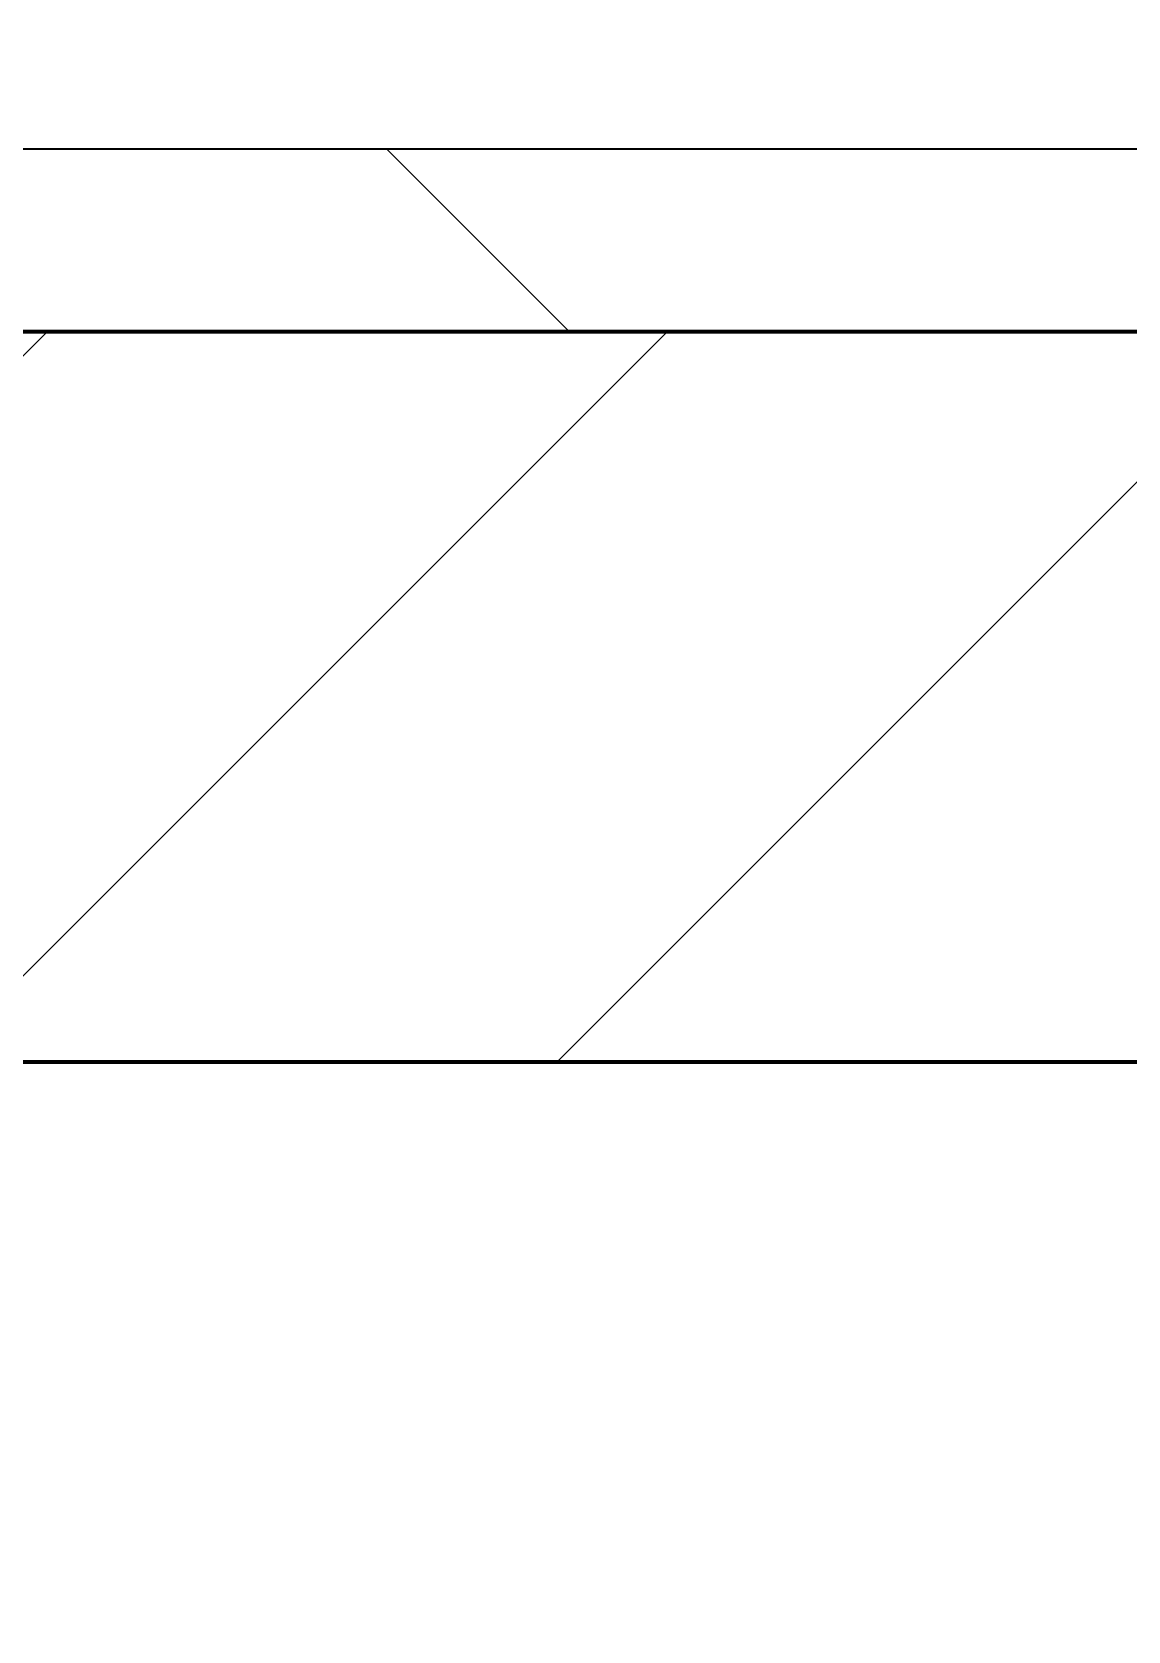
# Model space of a CAD drawing. Header units: millimetres. Extents: x -726012 to -647389, y -20772 to 18805.
# Drawn here: x -682673.9 to -682373.9, y 3773.3 to 4211 of the extents above; entities that cross this region are included whole.
import ezdxf
from ezdxf.xclip import XClip

# ---------------------------------------------------------------- set-up
doc = ezdxf.new("R2010")
doc.units = ezdxf.units.MM
doc.header["$XCLIPFRAME"] = 0
for name, color, linetype, lineweight in [('A-GLAZ-CURT', 2, 'Continuous', 9), ('A-WALL', 5, 'Continuous', 35), ('A-WALL-FNSH', 2, 'Continuous', 35), ('A-WALL-PATT', 1, 'Continuous', 35)]:
    doc.layers.add(name, color=color, linetype=linetype, lineweight=lineweight)
doc.layers.add('A11_ALU.SOLID SHEET', color=2, linetype='Continuous')

# ---------------------------------------------------------------- blocks, each defined once
blk = doc.blocks.new('PPLS-PP19_Custom Tile Pattern - Custom Tile Pattern-V189-4233-01 ENLARGED MULTI-PURPOSE LEVEL - REFLECTED CEILING PLAN - SHEET 4')
at = {"layer": 'A-GLAZ-CURT'}
for p, q in [((-300, 0), (300, 0)), ((300, 0), (-300, 0)), ((195.99, 0), (211.72, 0)), ((211.72, 0), (195.99, 0)), ((230.06, 0), (300, 0)), ((-300, -50), (300, -50)), ((300, -50), (-300, -50))]:
    blk.add_line(p, q, dxfattribs=at)
for points, knots in [([(300, 0), (286.53, 0), (254.22, 0), (207.11, 0), (177.41, 0), (159.34, 0), (158.33, 0), (158.3, 0)], [-285.253232, -285.253232, -285.253232, -285.253232, -244.693688, -187.987675, -143.776725, -129.632772, -123.352749, -123.352749, -123.352749, -123.352749]), ([(159.07, 0), (159.13, 0), (160.84, 0), (165.21, 0), (174.15, 0), (185.98, 0), (208.82, 0), (219.42, 0), (230.06, 0)], [-115.643202, -115.643202, -115.643202, -115.643202, -114.681583, -87.660824, -65.295536, -41.623857, -24.459831, 0, 0, 0, 0]), ([(247.1, 0), (246.76, 0), (245.04, 0), (238.34, 0), (226.56, 0), (221.1, 0), (200.27, 0), (182.99, 0), (174.27, 0), (169.67, 0), (168.99, 0)], [-9649.085549, -9649.085549, -9649.085549, -9649.085549, -9581.591397, -9406.094246, -9221.510254, -9016.44624, -8717.832359, -8253.978395, -8152.463617, -8069.855175, -8069.855175, -8069.855175, -8069.855175]), ([(212.19, 0), (209.55, 0), (203.84, 0), (187.54, 0), (175.3, 0), (169.49, 0)], [-198.039592, -198.039592, -198.039592, -198.039592, -184.406837, -162.427601, -142.916156, -142.916156, -142.916156, -142.916156]), ([(171.51, 0), (176.48, 0), (193.23, 0), (201.73, 0), (208.81, 0), (213.9, 0), (241.96, 0), (266.73, 0), (281.71, 0), (291.71, 0), (296.52, 0), (297.86, 0), (298.09, 0)], [-7971.819559, -7971.819559, -7971.819559, -7971.819559, -7784.112253, -7606.717214, -7289.299508, -7042.621073, -6582.165592, -6068.460911, -5766.029927, -5566.724884, -5280.360606, -5199.253518, -5199.253518, -5199.253518, -5199.253518]), ([(172.07, 0), (177.66, 0), (187.87, 0), (201.08, 0), (206.5, 0), (210.43, 0), (211.37, 0)], [-255.364076, -255.364076, -255.364076, -255.364076, -237.955587, -223.92608, -215.862851, -213.196106, -213.196106, -213.196106, -213.196106]), ([(300, 0), (288.22, 0), (262, 0), (230.43, 0), (219.94, 0), (219.02, 0)], [-12528.858583, -12528.858583, -12528.858583, -12528.858583, -11905.454923, -11162.864862, -10856.732305, -10856.732305, -10856.732305, -10856.732305]), ([(219.9, 0), (220.86, 0), (227.84, 0), (242.06, 0), (246.54, 0), (246.96, 0)], [-10670.940496, -10670.940496, -10670.940496, -10670.940496, -10511.382485, -9925.173265, -9834.877357, -9834.877357, -9834.877357, -9834.877357]), ([(284.76, 0), (284.76, 0), (285.09, 0), (287.47, 0), (293.59, 0), (297.76, 0), (300, 0)], [-4110.630118, -4110.630118, -4110.630118, -4110.630118, -4053.389046, -3959.664717, -3862.421465, -3746.95702, -3746.95702, -3746.95702, -3746.95702]), ([(297.38, 0), (295.84, 0), (291.62, 0), (285.38, 0), (284.87, 0)], [-4803.172655, -4803.172655, -4803.172655, -4803.172655, -4358.271401, -4143.037883, -4143.037883, -4143.037883, -4143.037883])]:
    blk.add_open_spline(points, degree=3, knots=knots, dxfattribs=at)
for points in [[(212.43, 0), (213.57, 0), (214.56, 0), (215.11, 0)], [(215.22, 0), (214.69, 0), (213.76, 0), (212.83, 0)]]:
    blk.add_open_spline(points, degree=3, dxfattribs=at)
blk = doc.blocks.new('PPLS-PP19_Custom Tile Pattern - Custom Tile Pattern-V190-4233-01 ENLARGED MULTI-PURPOSE LEVEL - REFLECTED CEILING PLAN - SHEET 4')
at = {"layer": 'A-GLAZ-CURT'}
for p, q in [((-300, 0), (300, 0)), ((300, 0), (-300, 0)), ((-293.07, 0), (-275.75, 0)), ((-275.75, 0), (-293.07, 0)), ((-222.32, 0), (-205, 0)), ((-205, 0), (-222.32, 0)), ((-300, -50), (300, -50)), ((300, -50), (-300, -50))]:
    blk.add_line(p, q, dxfattribs=at)
at = {"layer": 'A-GLAZ-CURT', "flags": 128}
for points in [[(-300, 0), (-291.56, 0), (-283.3, 0), (-275.2, 0), (-267.26, 0), (-259.45, 0), (-251.77, 0)], [(-251.96, 0), (-259.67, 0), (-267.51, 0), (-275.48, 0), (-283.55, 0), (-291.73, 0), (-300, 0)], [(-251.12, 0), (-244.2, 0), (-236.74, 0), (-229.36, 0), (-222.06, 0), (-214.83, 0), (-207.71, 0), (-200.76, 0), (-194.02, 0), (-187.54, 0), (-181.38, 0), (-175.58, 0), (-170.25, 0), (-165.64, 0), (-162.01, 0), (-159.53, 0), (-157.46, 0), (-154.52, 0), (-149.42, 0), (-141.84, 0), (-132.81, 0), (-126.08, 0)], [(-125.17, 0), (-128.55, 0), (-134.16, 0), (-140.03, 0), (-145.5, 0), (-150.63, 0), (-155.53, 0), (-160.27, 0), (-164.95, 0), (-169.65, 0), (-174.47, 0), (-179.49, 0), (-184.81, 0), (-190.44, 0), (-196.37, 0), (-202.58, 0), (-209.04, 0), (-215.73, 0), (-222.63, 0), (-229.72, 0), (-236.97, 0), (-244.39, 0), (-251.12, 0)]]:
    blk.add_lwpolyline(points, dxfattribs=at)
at = {"layer": 'A-GLAZ-CURT'}
for points, knots in [([(-300, 0), (-284.65, 0), (-268.39, 0), (-253.32, 0), (-252.19, 0)], [-5323.127839, -5323.127839, -5323.127839, -5323.127839, -4502.809032, -4435.939865, -4435.939865, -4435.939865, -4435.939865]), ([(-182.87, 0), (-192.84, 0), (-223.34, 0), (-262.56, 0), (-294.48, 0), (-300, 0)], [-15861.324362, -15861.324362, -15861.324362, -15861.324362, -15131.813646, -13729.592194, -13439.944408, -13439.944408, -13439.944408, -13439.944408]), ([(-137.88, 0), (-140.56, 0), (-147.66, 0), (-147.69, 0), (-158.72, 0), (-174.02, 0), (-185.59, 0), (-209.77, 0), (-232.01, 0), (-255.22, 0), (-262.59, 0), (-264.9, 0), (-265.4, 0)], [-3187.727384, -3187.727384, -3187.727384, -3187.727384, -2919.378265, -2477.344047, -2237.412286, -2029.680487, -1755.085331, -1400.429864, -858.079193, -543.655514, -208.940337, 0, 0, 0, 0]), ([(-258.6, 0), (-257.91, 0), (-255.82, 0), (-253.04, 0), (-251.14, 0)], [-5722.54675, -5722.54675, -5722.54675, -5722.54675, -5657.471696, -5545.061855, -5545.061855, -5545.061855, -5545.061855]), ([(-250.39, 0), (-248.37, 0), (-238.9, 0), (-225.99, 0), (-213.1, 0), (-200.2, 0), (-191, 0), (-184.75, 0), (-183.92, 0)], [-5530.51498, -5530.51498, -5530.51498, -5530.51498, -5413.335975, -5017.494783, -4832.723979, -4666.091899, -4349.945572, -4301.511651, -4301.511651, -4301.511651, -4301.511651]), ([(-133.82, 0), (-135.51, 0), (-137.8, 0), (-149.31, 0), (-162.01, 0), (-177.91, 0), (-199.46, 0), (-216.65, 0), (-231.26, 0), (-233.46, 0), (-234, 0)], [-2731.647847, -2731.647847, -2731.647847, -2731.647847, -2418.507304, -2308.929706, -2113.765672, -1763.376603, -1422.553702, -978.033455, -846.069444, -682.911962, -682.911962, -682.911962, -682.911962]), ([(-233.49, 0), (-233.44, 0), (-232.38, 0), (-230.74, 0), (-225.3, 0), (-223.63, 0)], [-455.274641, -455.274641, -455.274641, -455.274641, -440.605512, -119.536984, 0, 0, 0, 0]), ([(-223.63, 0), (-219.39, 0), (-206.17, 0), (-188.58, 0), (-169.02, 0), (-152.12, 0), (-136.84, 0), (-127.33, 0), (-124.19, 0), (-123.43, 0), (-123.28, 0)], [-5463.295695, -5463.295695, -5463.295695, -5463.295695, -5161.076232, -4739.070012, -4465.409639, -4149.119819, -3839.893365, -3647.167523, -3488.92562, -3439.852845, -3439.852845, -3439.852845, -3439.852845]), ([(-114.46, 0), (-120.88, 0), (-141.58, 0), (-165.4, 0), (-182.8, 0)], [-17761.196148, -17761.196148, -17761.196148, -17761.196148, -17136.203329, -15863.035817, -15863.035817, -15863.035817, -15863.035817]), ([(-182.79, 0), (-180.56, 0), (-156.6, 0), (-132.29, 0), (-117.14, 0), (-114.47, 0)], [-2872.664068, -2872.664068, -2872.664068, -2872.664068, -2700.551212, -1002.059161, -671.706852, -671.706852, -671.706852, -671.706852]), ([(-181.92, 0), (-177.34, 0), (-169.54, 0), (-158.7, 0), (-157.22, 0)], [-4263.105297, -4263.105297, -4263.105297, -4263.105297, -4000.813434, -3840.635403, -3840.635403, -3840.635403, -3840.635403]), ([(-152.35, 0), (-151.03, 0), (-147.71, 0), (-143.57, 0), (-138.62, 0)], [-3494.978217, -3494.978217, -3494.978217, -3494.978217, -3371.022232, -3227.460399, -3227.460399, -3227.460399, -3227.460399]), ([(-118.78, 0), (-121.86, 0), (-126.28, 0), (-136.96, 0), (-147.46, 0), (-150.03, 0), (-150.57, 0)], [-5938.474035, -5938.474035, -5938.474035, -5938.474035, -5700.061948, -5508.838257, -5298.784692, -5196.16478, -5196.16478, -5196.16478, -5196.16478]), ([(-150.34, 0), (-150.07, 0), (-147.75, 0), (-142.6, 0), (-127.26, 0), (-107.3, 0), (-90.42, 0), (-75.26, 0), (-68.41, 0), (-65.12, 0), (-63.63, 0)], [-4948.728362, -4948.728362, -4948.728362, -4948.728362, -4883.323924, -4440.880425, -4054.690705, -3793.097032, -3402.597032, -3144.956779, -3050.982048, -2969.237017, -2969.237017, -2969.237017, -2969.237017]), ([(-26.75, 0), (-27.82, 0), (-36.18, 0), (-53.55, 0), (-78.2, 0), (-110.94, 0), (-130.52, 0), (-147.74, 0), (-149.07, 0)], [-8718.362214, -8718.362214, -8718.362214, -8718.362214, -8532.293389, -8073.216054, -7508.296369, -7004.680444, -6449.282163, -6277.220794, -6277.220794, -6277.220794, -6277.220794]), ([(-148.23, 0), (-146.94, 0), (-140.15, 0), (-137.28, 0), (-133.93, 0), (-128.78, 0), (-126.5, 0)], [-6162.058746, -6162.058746, -6162.058746, -6162.058746, -6017.569127, -5560.701257, -5364.112219, -5231.017328, -5231.017328, -5231.017328, -5231.017328]), ([(-86.16, 0), (-91.37, 0), (-104.13, 0), (-122.65, 0), (-139.03, 0), (-146.11, 0), (-146.95, 0)], [-1681.3698, -1681.3698, -1681.3698, -1681.3698, -1374.161226, -945.742622, -741.901385, -489.130243, -489.130243, -489.130243, -489.130243]), ([(-146.69, 0), (-146.59, 0), (-145.49, 0), (-135.69, 0), (-128.29, 0), (-125.15, 0)], [-420.34245, -420.34245, -420.34245, -420.34245, -406.956646, -290.263673, 0, 0, 0, 0]), ([(-127.41, 0), (-131.63, 0), (-133.16, 0), (-134.09, 0), (-134.15, 0)], [-8540.990293, -8540.990293, -8540.990293, -8540.990293, -8266.114998, -8246.473386, -8246.473386, -8246.473386, -8246.473386]), ([(-134.15, 0), (-133.32, 0), (-130.31, 0), (-122.23, 0), (-115.73, 0), (-114.89, 0)], [-7657.439573, -7657.439573, -7657.439573, -7657.439573, -7293.749979, -6839.55839, -6773.888853, -6773.888853, -6773.888853, -6773.888853]), ([(-120.13, 0), (-120.14, 0), (-120.24, 0), (-121.3, 0), (-129.25, 0), (-133.82, 0)], [-2933.992132, -2933.992132, -2933.992132, -2933.992132, -2920.575025, -2840.280255, -2731.647847, -2731.647847, -2731.647847, -2731.647847]), ([(-113.65, 0), (-113.69, 0), (-114.63, 0), (-119.73, 0), (-125.43, 0), (-127.03, 0), (-127.41, 0)], [-293.090594, -293.090594, -293.090594, -293.090594, -282.672656, -98.539552, -24.539552, 0, 0, 0, 0]), ([(-126.5, 0), (-122.44, 0), (-108.71, 0), (-86.68, 0), (-63.44, 0), (-54.4, 0), (-50.05, 0), (-47.06, 0), (-46.2, 0)], [-5231.017328, -5231.017328, -5231.017328, -5231.017328, -4994.692869, -4542.524482, -4008.285538, -3689.699207, -3546.54457, -3494.383831, -3494.383831, -3494.383831, -3494.383831]), ([(-125.15, 0), (-124.93, 0), (-121.96, 0), (-113.01, 0), (-98.9, 0), (-85.29, 0), (-71.67, 0), (-65.93, 0), (-65.07, 0)], [-3362.7396, -3362.7396, -3362.7396, -3362.7396, -3342.215224, -3074.362186, -2902.289527, -2605.247022, -2322.099534, -2241.8264, -2241.8264, -2241.8264, -2241.8264]), ([(-122.08, 0), (-122.01, 0), (-121.69, 0), (-121.2, 0), (-120.88, 0)], [-3136.336417, -3136.336417, -3136.336417, -3136.336417, -3110.304437, -3035.164275, -3035.164275, -3035.164275, -3035.164275]), ([(-46.15, 0), (-46.58, 0), (-49.04, 0), (-60.59, 0), (-81.23, 0), (-99.51, 0), (-114.02, 0), (-117.28, 0), (-118.78, 0)], [-1484.618509, -1484.618509, -1484.618509, -1484.618509, -1405.135169, -1060.00838, -740.068933, -229.489605, -116.330425, 0, 0, 0, 0]), ([(-46.05, 0), (-49.63, 0), (-60.69, 0), (-85.2, 0), (-104.96, 0), (-113.12, 0), (-114.6, 0)], [-3399.650012, -3399.650012, -3399.650012, -3399.650012, -2842.901703, -2193.204658, -1433.981041, -1205.131281, -1205.131281, -1205.131281, -1205.131281]), ([(-114.48, 0), (-107.66, 0), (-91.24, 0), (-74.02, 0), (-62.74, 0), (-60.36, 0), (-59.97, 0)], [-6763.499125, -6763.499125, -6763.499125, -6763.499125, -6236.997189, -5713.340575, -5140.470607, -5006.787413, -5006.787413, -5006.787413, -5006.787413]), ([(-114.32, 0), (-112.65, 0), (-107, 0), (-99.5, 0), (-91.46, 0)], [-665.39098, -665.39098, -665.39098, -665.39098, -460.363443, 0, 0, 0, 0]), ([(-114.1, 0), (-113, 0), (-108.61, 0), (-96.78, 0), (-71.33, 0), (-42.53, 0), (-12.78, 0), (4.23, 0), (9.64, 0), (10.14, 0), (10.18, 0)], [-5602.276082, -5602.276082, -5602.276082, -5602.276082, -5430.283136, -5103.229623, -4799.173296, -4065.652676, -3589.737505, -3285.047089, -3066.359526, -3044.715262, -3044.715262, -3044.715262, -3044.715262]), ([(-46.1, 0), (-49.77, 0), (-58.34, 0), (-75.59, 0), (-94, 0), (-109.74, 0), (-113.27, 0), (-114.09, 0)], [-1683.942745, -1683.942745, -1683.942745, -1683.942745, -1466.981642, -1208.454564, -789.402658, -501.969187, -365.365831, -365.365831, -365.365831, -365.365831]), ([(-72.93, 0), (-75.51, 0), (-86.87, 0), (-101.72, 0), (-113.31, 0)], [-19442.345229, -19442.345229, -19442.345229, -19442.345229, -18935.241197, -17798.428325, -17798.428325, -17798.428325, -17798.428325])]:
    blk.add_open_spline(points, degree=3, knots=knots, dxfattribs=at)
for points in [[(-251.11, 0), (-225.36, 0), (-203.11, 0), (-183.21, 0)], [(-117.74, 0), (-117.32, 0), (-115.98, 0), (-114.79, 0)], [(-115.6, 0), (-116.52, 0), (-117.19, 0), (-117.56, 0)], [(-115.82, 0), (-115.54, 0), (-115.12, 0), (-114.57, 0)], [(-114.58, 0), (-115.05, 0), (-115.38, 0), (-115.63, 0)]]:
    blk.add_open_spline(points, degree=3, dxfattribs=at)
blk = doc.blocks.new('*U885')
at = {"layer": 'A-GLAZ-CURT'}
for name, p in [('PPLS-PP19_Custom Tile Pattern - Custom Tile Pattern-V189-4233-01 ENLARGED MULTI-PURPOSE LEVEL - REFLECTED CEILING PLAN - SHEET 4', (-6600, 11720.41)), ('PPLS-PP19_Custom Tile Pattern - Custom Tile Pattern-V190-4233-01 ENLARGED MULTI-PURPOSE LEVEL - REFLECTED CEILING PLAN - SHEET 4', (-6000, 11720.41))]:
    blk.add_blockref(name, p, dxfattribs=at)
blk = doc.blocks.new('*U1287')
blk.add_lwpolyline([(21173.36, -580), (28210, -580), (28210, -6849.96), (45954.15, -6849.96), (45954.15, 600), (82995.06, 600), (83086.47, 650), (90052, 650), (90392, 990), (103159.16, 990), (103159.16, 4990), (21173.36, 4990), (21173.36, 3485.45), (21203.36, 3485.45), (21203.36, 925.54), (21173.36, 925.54), (21173.36, -580)])

msp = doc.modelspace()

# ---------------------------------------------------------------- hatches: boundary and pattern name
at = {"layer": 'A-WALL-PATT', "lineweight": 9}
h = msp.add_hatch(dxfattribs=at)
h.set_pattern_fill('FP_3', color=256, style=0, pattern_type=2)
h.set_pattern_definition([(45, (0, 0), (-212.13203, 212.13203), []), (135, (0, 0), (-212.13203, -212.13203), [])])
h.paths.add_polyline_path([(-661708.03, 4129.02), (-661758.03, 4179.02), (-698678.22, 4179.02), (-698678.22, 4129.02), (-663127.46, 4129.02)])
h = msp.add_hatch(dxfattribs=at)
h.set_pattern_fill('FP_2', color=256, style=0, pattern_type=2)
h.set_pattern_definition([(45, (0, 0), (-84.852814, 84.852814), [])])
h.paths.add_polyline_path([(-661508.03, 3929.02), (-661708.03, 4129.02), (-698478.22, 4129.02), (-698478.22, 3929.02), (-661790.87, 3929.02)])

# ---------------------------------------------------------------- linework, layer by layer
at = {"layer": 'A-WALL', "color": 7, "lineweight": 70}
for p, q in [((-698478.22, 4129.02), (-661708.03, 4129.02)), ((-680392.37, 3929.02), (-698478.22, 3929.02))]:
    msp.add_line(p, q, dxfattribs=at)
at = {"layer": 'A-WALL-FNSH', "color": 250}
for p, q in [((-698678.22, 4179.02), (-661758.03, 4179.02)), ((-661708.03, 4129.02), (-698678.22, 4129.02))]:
    msp.add_line(p, q, dxfattribs=at)

# ---------------------------------------------------------------- block references
msp.add_blockref('*U885', (-676282.37, -7541.39))

# ---------------------------------------------------------------- next in the draw order: block references
at = {"layer": 'A11_ALU.SOLID SHEET'}
ref = msp.add_blockref('*U1287', (-744682.37, 3579.02), dxfattribs=at)
XClip(ref).set_block_clipping_path([(22516.8245944298, -23612.0000696909), (92487.8891097467, 7199.9972603897)])

doc.saveas('drawing.dxf')
